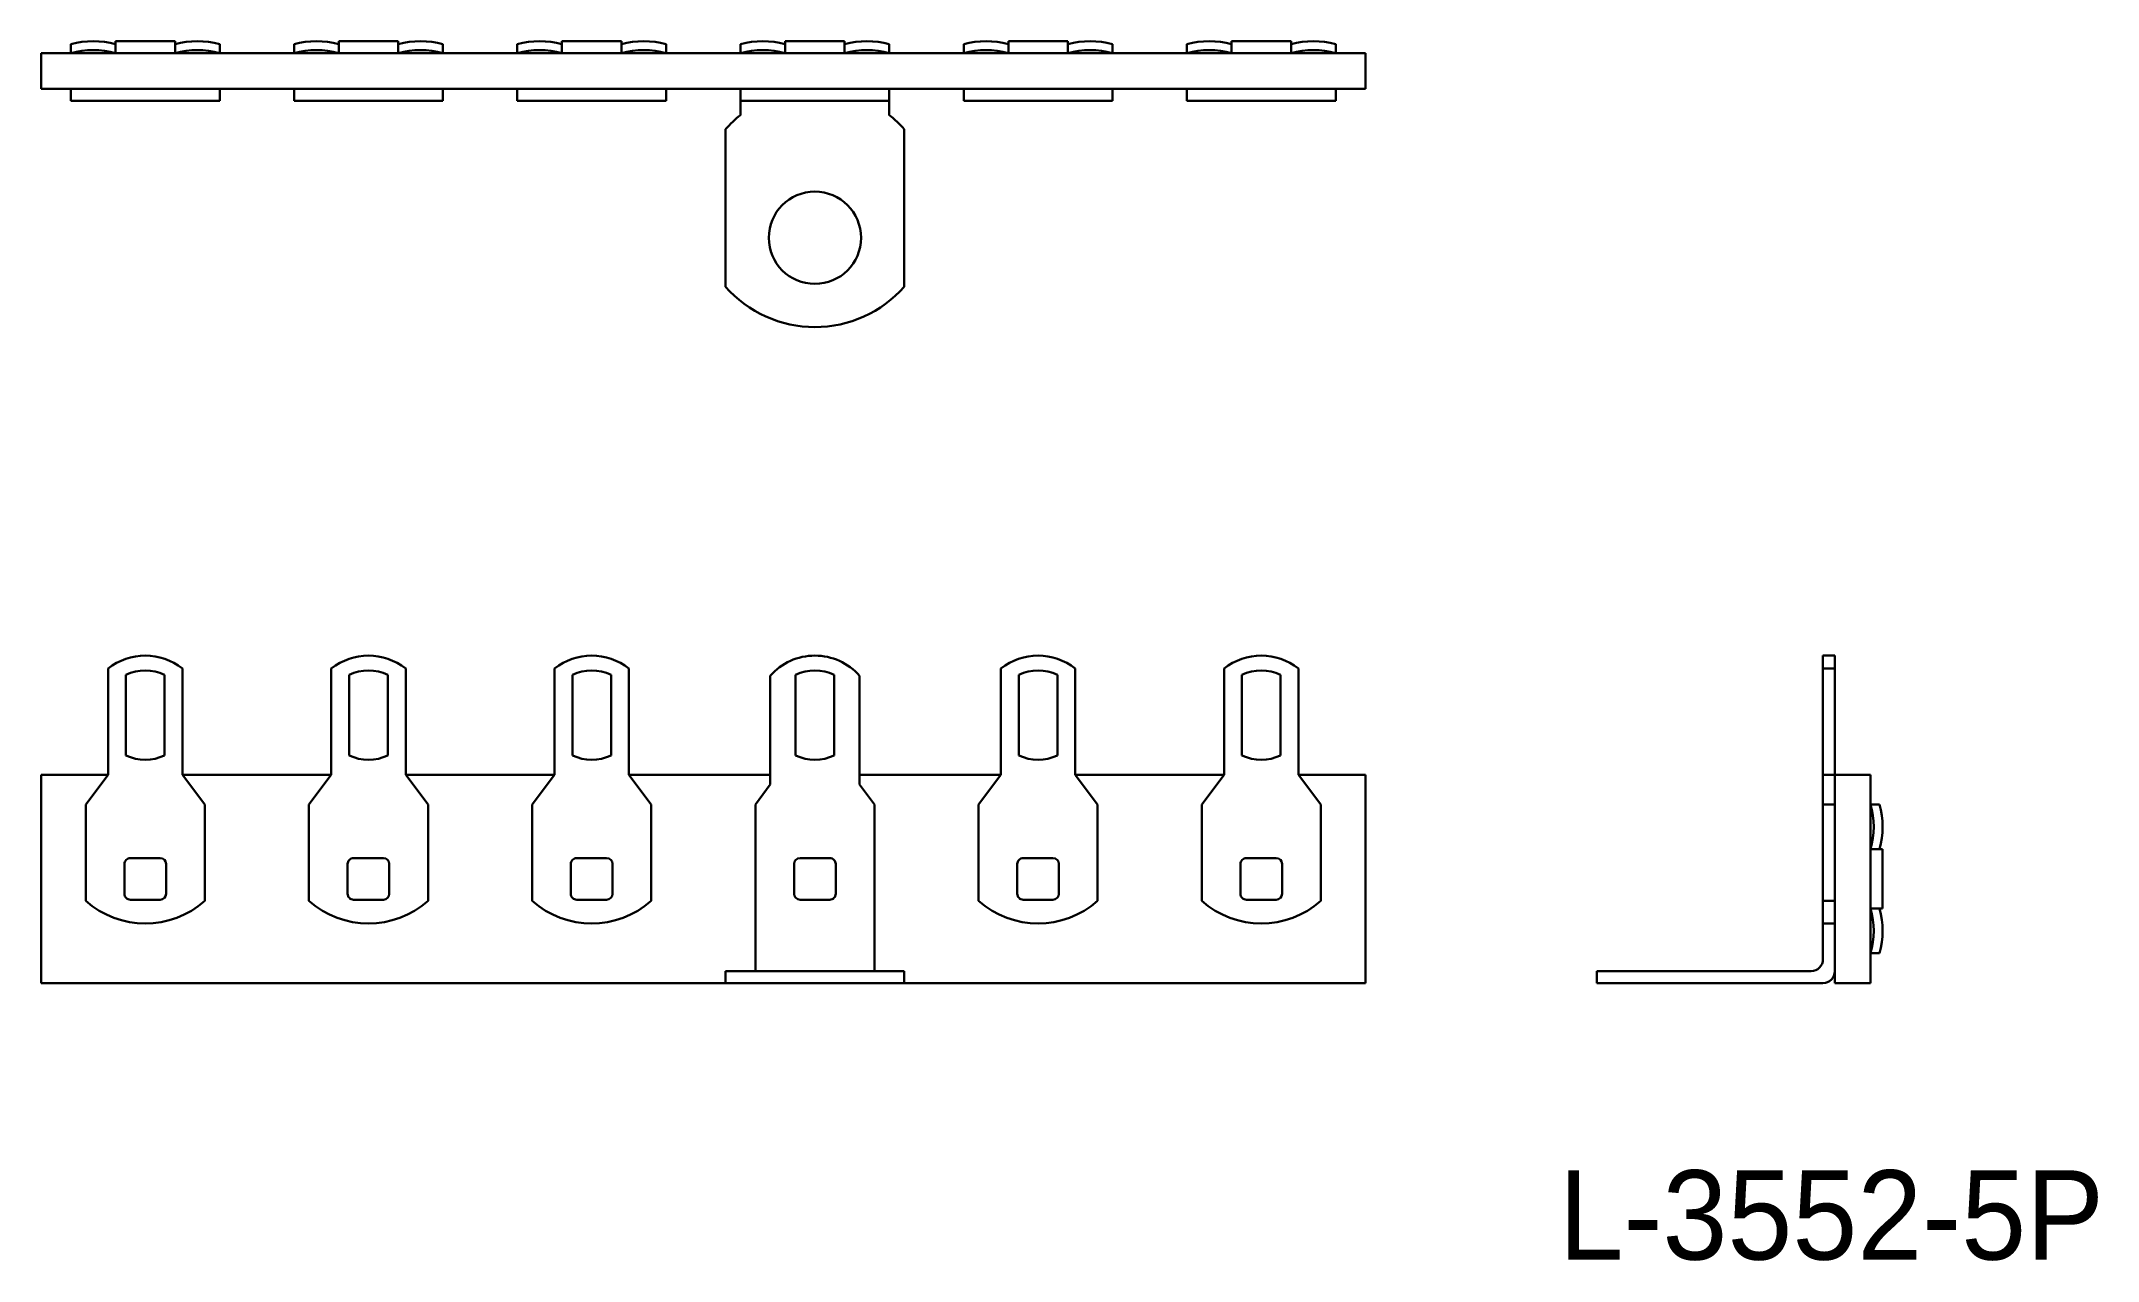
# Model space of a CAD drawing. Extents: x 5461.7 to 5530.8, y 7857.8 to 7898.7.
import ezdxf

# ---------------------------------------------------------------- set-up
doc = ezdxf.new("R2010")
doc.units = 0
doc.layers.add('AM_0 プロファイル（中）', color=7, linetype='CONTINUOUS', lineweight=30)
doc.styles.add('社内規格', font='HGSGothicM.ttf')

msp = doc.modelspace()

# ---------------------------------------------------------------- linework, layer by layer
at = {"layer": 'AM_0 プロファイル（中）', "ltscale": 0.5}
for p, q in [((5462.659, 7898.62), (5462.659, 7898.32)), ((5464.159, 7898.72), (5466.159, 7898.72)), ((5464.159, 7898.72), (5464.159, 7898.32)), ((5466.159, 7898.72), (5466.159, 7898.32)), ((5467.659, 7898.62), (5467.659, 7898.32)), ((5470.159, 7898.62), (5470.159, 7898.32)), ((5471.659, 7898.72), (5473.659, 7898.72)), ((5471.659, 7898.72), (5471.659, 7898.32)), ((5473.659, 7898.72), (5473.659, 7898.32)), ((5475.159, 7898.62), (5475.159, 7898.32)), ((5477.659, 7898.62), (5477.659, 7898.32)), ((5479.159, 7898.72), (5481.159, 7898.72)), ((5479.159, 7898.72), (5479.159, 7898.32)), ((5481.159, 7898.72), (5481.159, 7898.32)), ((5482.659, 7898.62), (5482.659, 7898.32)), ((5485.159, 7898.62), (5485.159, 7898.32)), ((5486.659, 7898.72), (5488.659, 7898.72)), ((5486.659, 7898.72), (5486.659, 7898.32)), ((5488.659, 7898.72), (5488.659, 7898.32)), ((5490.159, 7898.62), (5490.159, 7898.32)), ((5492.659, 7898.62), (5492.659, 7898.32)), ((5494.159, 7898.72), (5496.159, 7898.72)), ((5494.159, 7898.72), (5494.159, 7898.32)), ((5496.159, 7898.72), (5496.159, 7898.32)), ((5497.659, 7898.62), (5497.659, 7898.32)), ((5500.159, 7898.62), (5500.159, 7898.32)), ((5501.659, 7898.72), (5503.659, 7898.72)), ((5501.659, 7898.72), (5501.659, 7898.32)), ((5503.659, 7898.72), (5503.659, 7898.32)), ((5505.159, 7898.62), (5505.159, 7898.32)), ((5462.659, 7897.12), (5462.659, 7896.72)), ((5462.659, 7896.72), (5467.659, 7896.72)), ((5467.659, 7897.12), (5467.659, 7896.72)), ((5470.159, 7897.12), (5470.159, 7896.72)), ((5470.159, 7896.72), (5475.159, 7896.72)), ((5475.159, 7897.12), (5475.159, 7896.72)), ((5477.659, 7897.12), (5477.659, 7896.72)), ((5477.659, 7896.72), (5482.659, 7896.72)), ((5482.659, 7897.12), (5482.659, 7896.72)), ((5485.159, 7897.12), (5485.159, 7896.242)), ((5485.159, 7896.72), (5490.159, 7896.72)), ((5490.159, 7897.12), (5490.159, 7896.242)), ((5492.659, 7897.12), (5492.659, 7896.72)), ((5492.659, 7896.72), (5497.659, 7896.72)), ((5497.659, 7897.12), (5497.659, 7896.72)), ((5500.159, 7897.12), (5500.159, 7896.72)), ((5500.159, 7896.72), (5505.159, 7896.72)), ((5505.159, 7897.12), (5505.159, 7896.72)), ((5484.659, 7895.766), (5484.659, 7890.474)), ((5490.659, 7895.766), (5490.659, 7890.474)), ((5521.532, 7878.085), (5521.932, 7878.085)), ((5521.532, 7878.085), (5521.532, 7867.885)), ((5521.932, 7878.085), (5521.932, 7867.085)), ((5463.909, 7877.647), (5463.909, 7874.085)), ((5464.509, 7877.437), (5464.509, 7874.734)), ((5465.809, 7877.437), (5465.809, 7874.734)), ((5466.409, 7877.647), (5466.409, 7874.085)), ((5471.409, 7877.647), (5471.409, 7874.085)), ((5472.009, 7877.437), (5472.009, 7874.734)), ((5473.309, 7877.437), (5473.309, 7874.734)), ((5473.909, 7877.647), (5473.909, 7874.085)), ((5478.909, 7877.647), (5478.909, 7874.085)), ((5479.509, 7877.437), (5479.509, 7874.734)), ((5480.809, 7877.437), (5480.809, 7874.734)), ((5481.409, 7877.647), (5481.409, 7874.085)), ((5486.159, 7877.408), (5486.159, 7873.752)), ((5487.009, 7877.437), (5487.009, 7874.734)), ((5488.309, 7877.437), (5488.309, 7874.734)), ((5489.159, 7877.408), (5489.159, 7873.752)), ((5493.909, 7877.647), (5493.909, 7874.085)), ((5494.509, 7877.437), (5494.509, 7874.734)), ((5495.809, 7877.437), (5495.809, 7874.734)), ((5496.409, 7877.647), (5496.409, 7874.085)), ((5501.409, 7877.647), (5501.409, 7874.085)), ((5502.009, 7877.437), (5502.009, 7874.734)), ((5503.309, 7877.437), (5503.309, 7874.734)), ((5503.909, 7877.647), (5503.909, 7874.085)), ((5463.909, 7874.085), (5463.159, 7873.085)), ((5466.409, 7874.085), (5467.159, 7873.085)), ((5471.409, 7874.085), (5470.659, 7873.085)), ((5473.909, 7874.085), (5474.659, 7873.085)), ((5478.909, 7874.085), (5478.159, 7873.085)), ((5481.409, 7874.085), (5482.159, 7873.085)), ((5486.159, 7873.752), (5485.659, 7873.085)), ((5489.159, 7873.752), (5489.659, 7873.085)), ((5493.909, 7874.085), (5493.159, 7873.085)), ((5496.409, 7874.085), (5497.159, 7873.085)), ((5501.409, 7874.085), (5500.659, 7873.085)), ((5503.909, 7874.085), (5504.659, 7873.085)), ((5521.932, 7874.085), (5523.132, 7874.085)), ((5523.132, 7874.085), (5523.132, 7867.085)), ((5463.159, 7873.085), (5463.159, 7869.849)), ((5467.159, 7873.085), (5467.159, 7869.849)), ((5470.659, 7873.085), (5470.659, 7869.849)), ((5474.659, 7873.085), (5474.659, 7869.849)), ((5478.159, 7873.085), (5478.159, 7869.849)), ((5482.159, 7873.085), (5482.159, 7869.849)), ((5485.659, 7873.085), (5485.659, 7867.485)), ((5489.659, 7873.085), (5489.659, 7867.485)), ((5493.159, 7873.085), (5493.159, 7869.849)), ((5497.159, 7873.085), (5497.159, 7869.849)), ((5500.659, 7873.085), (5500.659, 7869.849)), ((5504.659, 7873.085), (5504.659, 7869.849)), ((5523.132, 7873.085), (5523.432, 7873.085)), ((5464.459, 7870.085), (5464.459, 7871.085)), ((5464.659, 7871.285), (5465.659, 7871.285)), ((5465.859, 7871.085), (5465.859, 7870.085)), ((5471.959, 7870.085), (5471.959, 7871.085)), ((5472.159, 7871.285), (5473.159, 7871.285)), ((5473.359, 7871.085), (5473.359, 7870.085)), ((5479.459, 7870.085), (5479.459, 7871.085)), ((5479.659, 7871.285), (5480.659, 7871.285)), ((5480.859, 7871.085), (5480.859, 7870.085)), ((5486.959, 7871.085), (5486.959, 7870.085)), ((5488.159, 7871.285), (5487.159, 7871.285)), ((5488.359, 7870.085), (5488.359, 7871.085)), ((5494.459, 7870.085), (5494.459, 7871.085)), ((5494.659, 7871.285), (5495.659, 7871.285)), ((5495.859, 7871.085), (5495.859, 7870.085)), ((5501.959, 7870.085), (5501.959, 7871.085)), ((5502.159, 7871.285), (5503.159, 7871.285)), ((5503.359, 7871.085), (5503.359, 7870.085)), ((5523.532, 7871.585), (5523.132, 7871.585)), ((5523.532, 7871.585), (5523.532, 7869.585)), ((5465.659, 7869.885), (5464.659, 7869.885)), ((5473.159, 7869.885), (5472.159, 7869.885)), ((5480.659, 7869.885), (5479.659, 7869.885)), ((5487.159, 7869.885), (5488.159, 7869.885)), ((5495.659, 7869.885), (5494.659, 7869.885)), ((5503.159, 7869.885), (5502.159, 7869.885)), ((5523.532, 7869.585), (5523.132, 7869.585)), ((5484.659, 7867.485), (5484.659, 7867.085)), ((5484.659, 7867.485), (5490.659, 7867.485)), ((5490.659, 7867.485), (5490.659, 7867.085)), ((5513.932, 7867.485), (5521.132, 7867.485)), ((5513.932, 7867.485), (5513.932, 7867.085)), ((5523.432, 7868.085), (5523.132, 7868.085)), ((5513.932, 7867.085), (5521.532, 7867.085)), ((5521.932, 7867.085), (5523.132, 7867.085))]:
    msp.add_line(p, q, dxfattribs=at)
at = {"layer": 'AM_0 プロファイル（中）'}
for p, q in [((5506.159, 7898.32), (5461.659, 7898.32)), ((5461.659, 7898.32), (5461.659, 7897.12)), ((5506.159, 7898.32), (5506.159, 7897.12)), ((5506.159, 7897.12), (5461.659, 7897.12)), ((5521.532, 7877.647), (5521.932, 7877.647)), ((5461.659, 7874.085), (5463.909, 7874.085)), ((5461.659, 7874.085), (5461.659, 7867.085)), ((5466.409, 7874.085), (5471.409, 7874.085)), ((5473.909, 7874.085), (5478.909, 7874.085)), ((5481.409, 7874.085), (5486.159, 7874.085)), ((5489.159, 7874.085), (5493.909, 7874.085)), ((5496.409, 7874.085), (5501.409, 7874.085)), ((5503.909, 7874.085), (5506.159, 7874.085)), ((5506.159, 7874.085), (5506.159, 7867.085)), ((5521.932, 7874.085), (5521.532, 7874.085)), ((5521.532, 7873.085), (5521.932, 7873.085)), ((5521.532, 7869.849), (5521.932, 7869.849)), ((5521.532, 7869.085), (5521.932, 7869.085)), ((5461.659, 7867.085), (5506.159, 7867.085))]:
    msp.add_line(p, q, dxfattribs=at)
at = {"layer": 'AM_0 プロファイル（中）', "ltscale": 0.5}
msp.add_circle((5487.659, 7892.12), 1.55, dxfattribs=at)
for centre, radius, start, end in [((5463.409, 7895.97), 2.754, 74.19716, 105.80279), ((5463.409, 7895.97), 2.754, 74.19716, 105.80279), ((5466.909, 7895.97), 2.754, 74.19722, 105.80284), ((5466.909, 7895.97), 2.754, 74.19722, 105.80284), ((5470.909, 7895.97), 2.754, 74.19716, 105.80279), ((5470.909, 7895.97), 2.754, 74.19716, 105.80279), ((5474.409, 7895.97), 2.754, 74.19722, 105.80284), ((5474.409, 7895.97), 2.754, 74.19722, 105.80284), ((5478.409, 7895.97), 2.754, 74.19716, 105.80279), ((5478.409, 7895.97), 2.754, 74.19716, 105.80279), ((5481.909, 7895.97), 2.754, 74.19722, 105.80284), ((5481.909, 7895.97), 2.754, 74.19722, 105.80284), ((5485.909, 7895.97), 2.754, 74.19716, 105.80279), ((5489.409, 7895.97), 2.754, 74.19722, 105.80284), ((5493.409, 7895.97), 2.754, 74.19716, 105.80279), ((5493.409, 7895.97), 2.754, 74.19716, 105.80279), ((5496.909, 7895.97), 2.754, 74.19722, 105.80284), ((5496.909, 7895.97), 2.754, 74.19722, 105.80284), ((5500.909, 7895.97), 2.754, 74.19716, 105.80279), ((5500.909, 7895.97), 2.754, 74.19716, 105.80279), ((5504.409, 7895.97), 2.754, 74.19722, 105.80284), ((5504.409, 7895.97), 2.754, 74.19722, 105.80284), ((5463.409, 7895.67), 2.754, 74.19723, 105.80277), ((5463.409, 7895.67), 2.754, 74.19723, 105.80277), ((5466.909, 7895.67), 2.754, 74.19723, 105.80277), ((5466.909, 7895.67), 2.754, 74.19723, 105.80277), ((5470.909, 7895.67), 2.754, 74.19723, 105.80277), ((5470.909, 7895.67), 2.754, 74.19723, 105.80277), ((5474.409, 7895.67), 2.754, 74.19723, 105.80277), ((5474.409, 7895.67), 2.754, 74.19723, 105.80277), ((5478.409, 7895.67), 2.754, 74.19723, 105.80277), ((5478.409, 7895.67), 2.754, 74.19723, 105.80277), ((5481.909, 7895.67), 2.754, 74.19723, 105.80277), ((5481.909, 7895.67), 2.754, 74.19723, 105.80277), ((5485.909, 7895.67), 2.754, 74.19723, 105.80277), ((5489.409, 7895.67), 2.754, 74.19723, 105.80277), ((5493.409, 7895.67), 2.754, 74.19723, 105.80277), ((5493.409, 7895.67), 2.754, 74.19723, 105.80277), ((5496.909, 7895.67), 2.754, 74.19723, 105.80277), ((5496.909, 7895.67), 2.754, 74.19723, 105.80277), ((5500.909, 7895.67), 2.754, 74.19723, 105.80277), ((5500.909, 7895.67), 2.754, 74.19723, 105.80277), ((5504.409, 7895.67), 2.754, 74.19723, 105.80277), ((5504.409, 7895.67), 2.754, 74.19723, 105.80277), ((5487.659, 7893.12), 4, 128.68224, 138.59037), ((5487.659, 7893.12), 4, 41.40962, 51.31787), ((5487.659, 7893.12), 4, 221.40963, 318.59038), ((5465.159, 7876.085), 2, 51.31781, 128.68218), ((5472.659, 7876.085), 2, 51.31781, 128.68218), ((5480.159, 7876.085), 2, 51.31781, 128.68218), ((5487.659, 7876.085), 2, 41.40963, 138.59038), ((5495.159, 7876.085), 2, 51.31781, 128.68218), ((5502.659, 7876.085), 2, 51.31781, 128.68218), ((5465.159, 7876.085), 1.5, 64.32071, 115.67929), ((5472.659, 7876.085), 1.5, 64.32071, 115.67929), ((5480.159, 7876.085), 1.5, 64.32071, 115.67929), ((5487.659, 7876.085), 1.5, 64.32071, 115.67929), ((5495.159, 7876.085), 1.5, 64.32071, 115.67929), ((5502.659, 7876.085), 1.5, 64.32071, 115.67929), ((5465.159, 7876.085), 1.5, 244.32071, 295.67929), ((5472.659, 7876.085), 1.5, 244.32071, 295.67929), ((5480.159, 7876.085), 1.5, 244.32071, 295.67929), ((5487.659, 7876.085), 1.5, 244.32071, 295.67929), ((5495.159, 7876.085), 1.5, 244.32071, 295.67929), ((5502.659, 7876.085), 1.5, 244.32071, 295.67929), ((5520.482, 7872.335), 2.754, 344.19723, 15.80276), ((5520.482, 7872.335), 2.754, 344.19723, 15.80276), ((5520.782, 7872.335), 2.754, 344.19716, 15.80278), ((5520.782, 7872.335), 2.754, 344.19716, 15.80278), ((5464.659, 7871.085), 0.2, 90, 180.00001), ((5465.659, 7871.085), 0.2, 0, 90), ((5472.159, 7871.085), 0.2, 90, 180.00001), ((5473.159, 7871.085), 0.2, 0, 90), ((5479.659, 7871.085), 0.2, 90, 180.00001), ((5480.659, 7871.085), 0.2, 0, 90), ((5487.159, 7871.085), 0.2, 90, 180), ((5488.159, 7871.085), 0.2, 359.99999, 90), ((5494.659, 7871.085), 0.2, 90, 180.00001), ((5495.659, 7871.085), 0.2, 0, 90), ((5502.159, 7871.085), 0.2, 90, 180.00001), ((5503.159, 7871.085), 0.2, 0, 90), ((5465.159, 7872.085), 3, 228.18968, 311.81031), ((5464.659, 7870.085), 0.2, 179.99999, 270), ((5465.659, 7870.085), 0.2, 270, 0), ((5472.659, 7872.085), 3, 228.18968, 311.81031), ((5472.159, 7870.085), 0.2, 179.99999, 270), ((5473.159, 7870.085), 0.2, 270, 0), ((5480.159, 7872.085), 3, 228.18968, 311.81031), ((5479.659, 7870.085), 0.2, 179.99999, 270), ((5480.659, 7870.085), 0.2, 270, 0), ((5487.159, 7870.085), 0.2, 180, 270), ((5488.159, 7870.085), 0.2, 270, 0.00001), ((5495.159, 7872.085), 3, 228.18968, 311.81031), ((5494.659, 7870.085), 0.2, 179.99999, 270), ((5495.659, 7870.085), 0.2, 270, 0), ((5502.659, 7872.085), 3, 228.18968, 311.81031), ((5502.159, 7870.085), 0.2, 179.99999, 270), ((5503.159, 7870.085), 0.2, 270, 0), ((5520.482, 7868.835), 2.754, 344.19723, 15.80276), ((5520.482, 7868.835), 2.754, 344.19723, 15.80276), ((5520.782, 7868.835), 2.754, 344.19722, 15.80284), ((5520.782, 7868.835), 2.754, 344.19722, 15.80284), ((5521.132, 7867.885), 0.4, 270, 0), ((5521.532, 7867.485), 0.4, 270, 0)]:
    msp.add_arc(centre, radius, start, end, dxfattribs=at)

# ---------------------------------------------------------------- texts
at = {"layer": 'AM_0 プロファイル（中）', "insert": (5512.649, 7860.797), "char_height": 3, "attachment_point": 1, "style": '社内規格'}
msp.add_mtext('L-3552-5P', dxfattribs=at)

doc.saveas('drawing.dxf')
